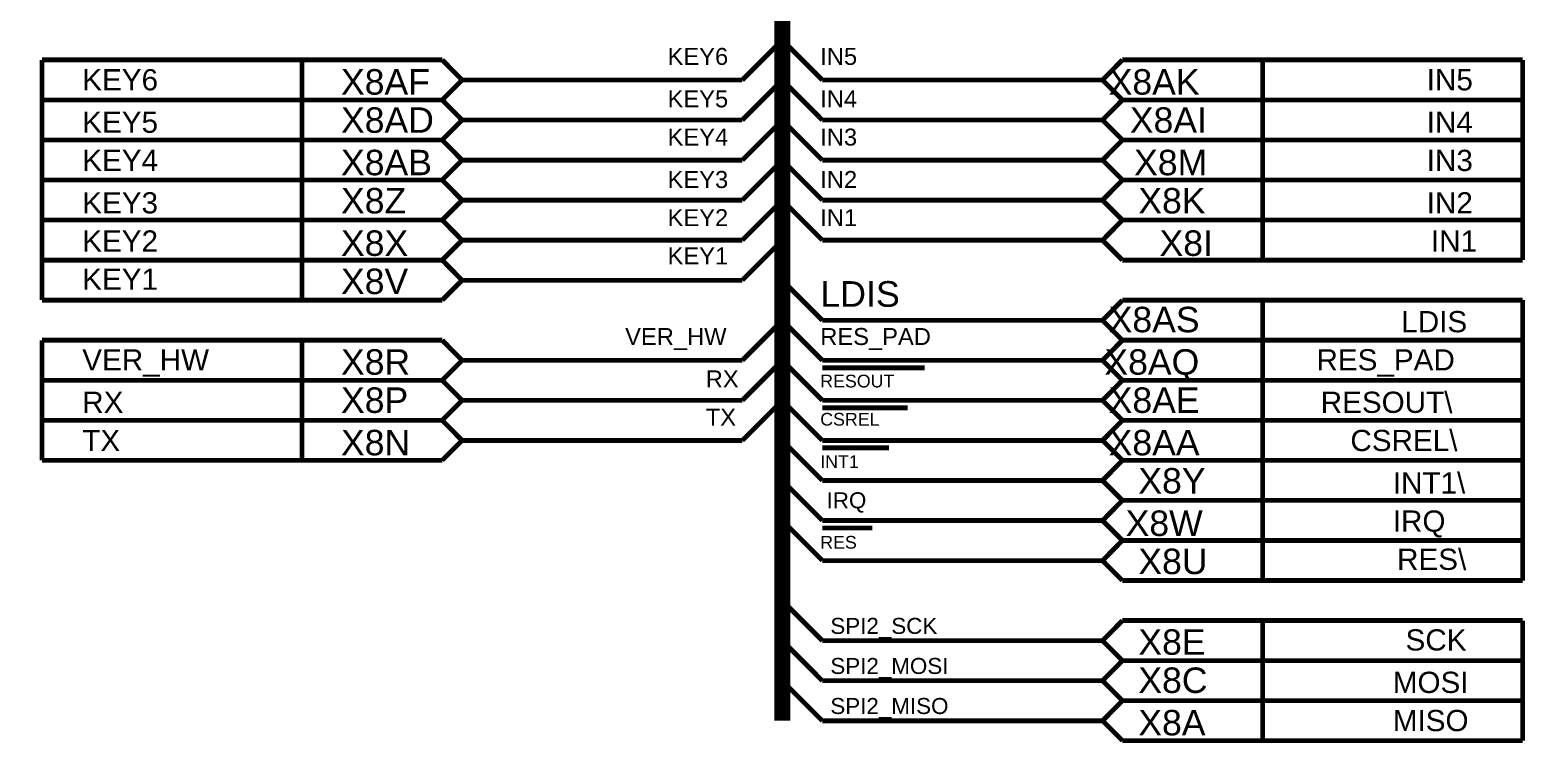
# Model space of a CAD drawing. Header units: millimetres. Extents: x -2024 to 917, y -725 to 13.
# Drawn here: x 552.5 to 645.9, y -600.2 to -555.7 of the extents above; entities that cross this region are included whole.
import ezdxf

# ---------------------------------------------------------------- set-up
doc = ezdxf.new("R2010")
doc.units = ezdxf.units.MM
doc.layers.add('Sheet', color=255, linetype='Continuous')
doc.styles.get("Standard").update_dxf_attribs({"font": 'arial.ttf'})

msp = doc.modelspace()

# ---------------------------------------------------------------- linework, layer by layer
at = {"layer": 'Sheet'}
for points, const_width in [([(599.52, -598.801), (599.52, -536.291), (264.675, -536.291)], 1.016), ([(597.021, -558.794), (599.52, -556.294)], 0.3), ([(602.019, -558.794), (599.52, -556.294)], 0.3), ([(578.285, -557.536), (553.293, -557.536)], 0.3), ([(553.293, -557.536), (553.293, -560.036)], 0.3), ([(569.53, -557.536), (569.53, -560.036)], 0.3), ([(579.526, -558.794), (578.285, -557.536)], 0.3), ([(619.514, -558.794), (620.755, -557.536)], 0.3), ([(620.755, -557.536), (645.747, -557.536)], 0.3), ([(629.511, -557.536), (629.511, -560.036)], 0.3), ([(645.747, -557.536), (645.747, -560.036)], 0.3), ([(578.285, -560.036), (579.526, -558.794)], 0.3), ([(579.526, -558.794), (582.026, -558.794)], 0.3), ([(597.021, -558.794), (582.026, -558.794)], 0.3), ([(597.021, -561.295), (599.52, -558.794)], 0.3), ([(602.019, -561.295), (599.52, -558.794)], 0.3), ([(617.015, -558.794), (602.019, -558.794)], 0.3), ([(619.514, -558.794), (617.015, -558.794)], 0.3), ([(620.755, -560.036), (619.514, -558.794)], 0.3), ([(578.285, -560.036), (553.293, -560.036)], 0.3), ([(553.293, -560.036), (553.293, -562.537)], 0.3), ([(553.293, -560.036), (578.285, -560.036)], 0.3), ([(569.53, -560.036), (569.53, -562.537)], 0.3), ([(579.526, -561.295), (578.285, -560.036)], 0.3), ([(619.514, -561.295), (620.755, -560.036)], 0.3), ([(620.755, -560.036), (645.747, -560.036)], 0.3), ([(645.747, -560.036), (620.755, -560.036)], 0.3), ([(629.511, -560.036), (629.511, -562.537)], 0.3), ([(645.747, -560.036), (645.747, -562.537)], 0.3), ([(578.285, -562.537), (579.526, -561.295)], 0.3), ([(579.526, -561.295), (582.026, -561.295)], 0.3), ([(597.021, -561.295), (582.026, -561.295)], 0.3), ([(597.021, -563.795), (599.52, -561.295)], 0.3), ([(602.019, -563.795), (599.52, -561.295)], 0.3), ([(617.015, -561.295), (602.019, -561.295)], 0.3), ([(619.514, -561.295), (617.015, -561.295)], 0.3), ([(620.755, -562.537), (619.514, -561.295)], 0.3), ([(578.285, -562.537), (553.293, -562.537)], 0.3), ([(553.293, -562.537), (553.293, -565.037)], 0.3), ([(553.293, -562.537), (578.285, -562.537)], 0.3), ([(569.53, -562.537), (569.53, -565.037)], 0.3), ([(579.526, -563.795), (578.285, -562.537)], 0.3), ([(619.514, -563.795), (620.755, -562.537)], 0.3), ([(620.755, -562.537), (645.747, -562.537)], 0.3), ([(645.747, -562.537), (620.755, -562.537)], 0.3), ([(629.511, -562.537), (629.511, -565.037)], 0.3), ([(645.747, -562.537), (645.747, -565.037)], 0.3), ([(578.285, -565.037), (579.526, -563.795)], 0.3), ([(579.526, -563.795), (582.026, -563.795)], 0.3), ([(597.021, -563.795), (582.026, -563.795)], 0.3), ([(597.021, -566.295), (599.52, -563.795)], 0.3), ([(602.019, -566.295), (599.52, -563.795)], 0.3), ([(617.015, -563.795), (602.019, -563.795)], 0.3), ([(619.514, -563.795), (617.015, -563.795)], 0.3), ([(620.755, -565.037), (619.514, -563.795)], 0.3), ([(578.285, -565.037), (553.293, -565.037)], 0.3), ([(553.293, -565.037), (553.293, -567.537)], 0.3), ([(553.293, -565.037), (578.285, -565.037)], 0.3), ([(569.53, -565.037), (569.53, -567.537)], 0.3), ([(579.526, -566.295), (578.285, -565.037)], 0.3), ([(619.514, -566.295), (620.755, -565.037)], 0.3), ([(620.755, -565.037), (645.747, -565.037)], 0.3), ([(645.747, -565.037), (620.755, -565.037)], 0.3), ([(629.511, -565.037), (629.511, -567.537)], 0.3), ([(645.747, -565.037), (645.747, -567.537)], 0.3), ([(578.285, -567.537), (579.526, -566.295)], 0.3), ([(579.526, -566.295), (582.026, -566.295)], 0.3), ([(597.021, -566.295), (582.026, -566.295)], 0.3), ([(597.021, -568.796), (599.52, -566.295)], 0.3), ([(602.019, -568.796), (599.52, -566.295)], 0.3), ([(617.015, -566.295), (602.019, -566.295)], 0.3), ([(619.514, -566.295), (617.015, -566.295)], 0.3), ([(620.755, -567.537), (619.514, -566.295)], 0.3), ([(578.285, -567.537), (553.293, -567.537)], 0.3), ([(553.293, -567.537), (553.293, -570.038)], 0.3), ([(553.293, -567.537), (578.285, -567.537)], 0.3), ([(569.53, -567.537), (569.53, -570.038)], 0.3), ([(579.526, -568.796), (578.285, -567.537)], 0.3), ([(619.514, -568.796), (620.755, -567.537)], 0.3), ([(620.755, -567.537), (645.747, -567.537)], 0.3), ([(645.747, -567.537), (620.755, -567.537)], 0.3), ([(629.511, -567.537), (629.511, -570.038)], 0.3), ([(645.747, -567.537), (645.747, -570.038)], 0.3), ([(578.285, -570.038), (579.526, -568.796)], 0.3), ([(579.526, -568.796), (582.026, -568.796)], 0.3), ([(597.021, -568.796), (582.026, -568.796)], 0.3), ([(597.021, -571.296), (599.52, -568.796)], 0.3), ([(617.015, -568.796), (602.019, -568.796)], 0.3), ([(619.514, -568.796), (617.015, -568.796)], 0.3), ([(620.755, -570.038), (619.514, -568.796)], 0.3), ([(578.285, -570.038), (553.293, -570.038)], 0.3), ([(553.293, -570.038), (553.293, -572.538)], 0.3), ([(553.293, -570.038), (578.285, -570.038)], 0.3), ([(569.53, -570.038), (569.53, -572.538)], 0.3), ([(579.526, -571.296), (578.285, -570.038)], 0.3), ([(645.747, -570.038), (620.755, -570.038)], 0.3), ([(578.285, -572.538), (579.526, -571.296)], 0.3), ([(579.526, -571.296), (582.026, -571.296)], 0.3), ([(597.021, -571.296), (582.026, -571.296)], 0.3), ([(602.019, -573.797), (599.52, -571.296)], 0.3), ([(553.293, -572.538), (578.285, -572.538)], 0.3), ([(619.514, -573.797), (620.755, -572.538)], 0.3), ([(620.755, -572.538), (645.747, -572.538)], 0.3), ([(629.511, -572.538), (629.511, -575.039)], 0.3), ([(645.747, -572.538), (645.747, -575.039)], 0.3), ([(597.021, -576.297), (599.52, -573.797)], 0.3), ([(602.019, -576.297), (599.52, -573.797)], 0.3), ([(617.015, -573.797), (602.019, -573.797)], 0.3), ([(619.514, -573.797), (617.015, -573.797)], 0.3), ([(620.755, -575.039), (619.514, -573.797)], 0.3), ([(578.285, -575.039), (553.293, -575.039)], 0.3), ([(553.293, -575.039), (553.293, -577.539)], 0.3), ([(569.53, -575.039), (569.53, -577.539)], 0.3), ([(579.526, -576.297), (578.285, -575.039)], 0.3), ([(619.514, -576.297), (620.755, -575.039)], 0.3), ([(620.755, -575.039), (645.747, -575.039)], 0.3), ([(645.747, -575.039), (620.755, -575.039)], 0.3), ([(629.511, -575.039), (629.511, -577.539)], 0.3), ([(645.747, -575.039), (645.747, -577.539)], 0.3), ([(578.285, -577.539), (579.526, -576.297)], 0.3), ([(579.526, -576.297), (582.026, -576.297)], 0.3), ([(597.021, -576.297), (582.026, -576.297)], 0.3), ([(597.021, -578.797), (599.52, -576.297)], 0.3), ([(602.019, -578.797), (599.52, -576.297)], 0.3), ([(617.015, -576.297), (602.019, -576.297)], 0.3), ([(603.095, -576.761), (602.019, -576.761)], 0.3), ([(604.171, -576.761), (603.095, -576.761)], 0.3), ([(605.247, -576.761), (604.171, -576.761)], 0.3), ([(606.323, -576.761), (605.247, -576.761)], 0.3), ([(607.398, -576.761), (606.323, -576.761)], 0.3), ([(608.408, -576.761), (607.398, -576.761)], 0.3), ([(619.514, -576.297), (617.015, -576.297)], 0.3), ([(620.755, -577.539), (619.514, -576.297)], 0.3), ([(578.285, -577.539), (553.293, -577.539)], 0.3), ([(553.293, -577.539), (553.293, -580.039)], 0.3), ([(553.293, -577.539), (578.285, -577.539)], 0.3), ([(569.53, -577.539), (569.53, -580.039)], 0.3), ([(579.526, -578.797), (578.285, -577.539)], 0.3), ([(619.514, -578.797), (620.755, -577.539)], 0.3), ([(620.755, -577.539), (645.747, -577.539)], 0.3), ([(645.747, -577.539), (620.755, -577.539)], 0.3), ([(629.511, -577.539), (629.511, -580.039)], 0.3), ([(645.747, -577.539), (645.747, -580.039)], 0.3), ([(578.285, -580.039), (579.526, -578.797)], 0.3), ([(579.526, -578.797), (582.026, -578.797)], 0.3), ([(597.021, -578.797), (582.026, -578.797)], 0.3), ([(597.021, -581.298), (599.52, -578.797)], 0.3), ([(602.019, -581.298), (599.52, -578.797)], 0.3), ([(617.015, -578.797), (602.019, -578.797)], 0.3), ([(619.514, -578.797), (617.015, -578.797)], 0.3), ([(620.755, -580.039), (619.514, -578.797)], 0.3), ([(603.095, -579.261), (602.019, -579.261)], 0.3), ([(604.171, -579.261), (603.095, -579.261)], 0.3), ([(605.247, -579.261), (604.171, -579.261)], 0.3), ([(606.323, -579.261), (605.247, -579.261)], 0.3), ([(607.349, -579.261), (606.323, -579.261)], 0.3), ([(578.285, -580.039), (553.293, -580.039)], 0.3), ([(553.293, -580.039), (553.293, -582.54)], 0.3), ([(553.293, -580.039), (578.285, -580.039)], 0.3), ([(569.53, -580.039), (569.53, -582.54)], 0.3), ([(579.526, -581.298), (578.285, -580.039)], 0.3), ([(619.514, -581.298), (620.755, -580.039)], 0.3), ([(620.755, -580.039), (645.747, -580.039)], 0.3), ([(645.747, -580.039), (620.755, -580.039)], 0.3), ([(629.511, -580.039), (629.511, -582.54)], 0.3), ([(645.747, -580.039), (645.747, -582.54)], 0.3), ([(578.285, -582.54), (579.526, -581.298)], 0.3), ([(579.526, -581.298), (582.026, -581.298)], 0.3), ([(597.021, -581.298), (582.026, -581.298)], 0.3), ([(602.019, -583.798), (599.52, -581.298)], 0.3), ([(617.015, -581.298), (602.019, -581.298)], 0.3), ([(603.095, -581.761), (602.019, -581.761)], 0.3), ([(604.171, -581.761), (603.095, -581.761)], 0.3), ([(605.247, -581.761), (604.171, -581.761)], 0.3), ([(606.174, -581.761), (605.247, -581.761)], 0.3), ([(619.514, -581.298), (617.015, -581.298)], 0.3), ([(620.755, -582.54), (619.514, -581.298)], 0.3), ([(553.293, -582.54), (578.285, -582.54)], 0.3), ([(619.514, -583.798), (620.755, -582.54)], 0.3), ([(620.755, -582.54), (645.747, -582.54)], 0.3), ([(645.747, -582.54), (620.755, -582.54)], 0.3), ([(629.511, -582.54), (629.511, -585.04)], 0.3), ([(645.747, -582.54), (645.747, -585.04)], 0.3), ([(602.019, -586.299), (599.52, -583.798)], 0.3), ([(617.015, -583.798), (602.019, -583.798)], 0.3), ([(619.514, -583.798), (617.015, -583.798)], 0.3), ([(620.755, -585.04), (619.514, -583.798)], 0.3), ([(619.514, -586.299), (620.755, -585.04)], 0.3), ([(620.755, -585.04), (645.747, -585.04)], 0.3), ([(645.747, -585.04), (620.755, -585.04)], 0.3), ([(629.511, -585.04), (629.511, -587.54)], 0.3), ([(645.747, -585.04), (645.747, -587.54)], 0.3), ([(602.019, -588.799), (599.52, -586.299)], 0.3), ([(617.015, -586.299), (602.019, -586.299)], 0.3), ([(619.514, -586.299), (617.015, -586.299)], 0.3), ([(620.755, -587.54), (619.514, -586.299)], 0.3), ([(603.095, -586.762), (602.019, -586.762)], 0.3), ([(604.171, -586.762), (603.095, -586.762)], 0.3), ([(605.131, -586.762), (604.171, -586.762)], 0.3), ([(619.514, -588.799), (620.755, -587.54)], 0.3), ([(620.755, -587.54), (645.747, -587.54)], 0.3), ([(645.747, -587.54), (620.755, -587.54)], 0.3), ([(629.511, -587.54), (629.511, -590.041)], 0.3), ([(645.747, -587.54), (645.747, -590.041)], 0.3), ([(617.015, -588.799), (602.019, -588.799)], 0.3), ([(619.514, -588.799), (617.015, -588.799)], 0.3), ([(620.755, -590.041), (619.514, -588.799)], 0.3), ([(645.747, -590.041), (620.755, -590.041)], 0.3), ([(602.019, -593.8), (599.52, -591.299)], 0.3), ([(619.514, -593.8), (620.755, -592.541)], 0.3), ([(620.755, -592.541), (645.747, -592.541)], 0.3), ([(629.511, -592.541), (629.511, -595.042)], 0.3), ([(645.747, -592.541), (645.747, -595.042)], 0.3), ([(602.019, -596.3), (599.52, -593.8)], 0.3), ([(617.015, -593.8), (602.019, -593.8)], 0.3), ([(619.514, -593.8), (617.015, -593.8)], 0.3), ([(620.755, -595.042), (619.514, -593.8)], 0.3), ([(619.514, -596.3), (620.755, -595.042)], 0.3), ([(620.755, -595.042), (645.747, -595.042)], 0.3), ([(645.747, -595.042), (620.755, -595.042)], 0.3), ([(629.511, -595.042), (629.511, -597.542)], 0.3), ([(645.747, -595.042), (645.747, -597.542)], 0.3), ([(602.019, -598.801), (599.52, -596.3)], 0.3), ([(617.015, -596.3), (602.019, -596.3)], 0.3), ([(619.514, -596.3), (617.015, -596.3)], 0.3), ([(620.755, -597.542), (619.514, -596.3)], 0.3), ([(619.514, -598.801), (620.755, -597.542)], 0.3), ([(620.755, -597.542), (645.747, -597.542)], 0.3), ([(645.747, -597.542), (620.755, -597.542)], 0.3), ([(629.511, -597.542), (629.511, -600.042)], 0.3), ([(645.747, -597.542), (645.747, -600.042)], 0.3), ([(617.015, -598.801), (602.019, -598.801)], 0.3), ([(619.514, -598.801), (617.015, -598.801)], 0.3), ([(620.755, -600.042), (619.514, -598.801)], 0.3), ([(645.747, -600.042), (620.755, -600.042)], 0.3)]:
    msp.add_lwpolyline(points, dxfattribs=dict(at, const_width=const_width))

# ---------------------------------------------------------------- texts
at = {"layer": 'Sheet', "color": 2}
for s, height, p in [('KEY6', 1.0598, (592.354, -557.85)), ('KEY6', 1.3247, (555.809, -559.44)), ('KEY5', 1.0598, (592.354, -560.5)), ('KEY5', 1.3247, (555.809, -562.089)), ('KEY4', 1.0598, (592.354, -562.884)), ('KEY4', 1.3247, (555.809, -564.474)), ('KEY3', 1.0598, (592.354, -565.534)), ('KEY3', 1.3247, (555.809, -567.123)), ('KEY2', 1.0598, (592.354, -567.918)), ('KEY2', 1.3247, (555.809, -569.508)), ('KEY1', 1.0598, (592.354, -570.303)), ('KEY1', 1.3247, (555.809, -571.892)), ('RX', 1.0598, (594.737, -577.986)), ('RX', 1.3247, (555.809, -579.576)), ('TX', 1.0598, (594.737, -580.37)), ('TX', 1.3247, (555.809, -581.96)), ('IRQ', 1, (602.283, -585.533)), ('X8W', 1.5897, (620.954, -587.259)), ('IRQ', 1.3247, (637.637, -586.994)), ('SPI2_SCK', 1, (602.519, -593.375)), ('SCK', 1.3247, (638.432, -594.412)), ('SPI2_MOSI', 1, (602.519, -595.876)), ('MOSI', 1.3247, (637.637, -597.062)), ('SPI2_MISO', 1, (602.519, -598.376)), ('MISO', 1.3247, (637.637, -599.446))]:
    msp.add_text(s, height=height, dxfattribs=at).set_placement(p)
at = {"layer": 'Sheet'}
for s, height, p in [('IN5', 1.0598, (601.887, -557.85)), ('X8AF', 1.5897, (571.963, -559.705)), ('X8AK', 1.5897, (619.895, -559.705)), ('IN5', 1.3247, (639.756, -559.44)), ('IN4', 1.0598, (601.887, -560.5)), ('X8AD', 1.5897, (571.963, -562.089)), ('X8AI', 1.5897, (621.219, -562.089)), ('IN4', 1.3247, (639.756, -562.089)), ('IN3', 1.0598, (601.887, -562.884)), ('X8AB', 1.5897, (571.963, -564.739)), ('X8M', 1.5897, (621.483, -564.739)), ('IN3', 1.3247, (639.756, -564.474)), ('IN2', 1.0598, (601.887, -565.534)), ('X8Z', 1.5897, (571.963, -567.123)), ('X8K', 1.5897, (621.748, -567.123)), ('IN2', 1.3247, (639.756, -567.123)), ('IN1', 1.0598, (601.887, -567.918)), ('X8X', 1.5897, (571.963, -569.773)), ('X8I', 1.5897, (623.072, -569.773)), ('IN1', 1.3247, (640.021, -569.508)), ('X8V', 1.5897, (571.963, -572.157)), ('X8AS', 1.5897, (619.895, -574.542)), ('LDIS', 1.3247, (638.167, -574.542)), ('VER_HW', 1.0598, (589.705, -575.337)), ('RES_PAD', 1.0598, (601.887, -575.337)), ('VER_HW', 1.3247, (555.809, -576.926)), ('X8R', 1.5897, (571.963, -577.191)), ('X8AQ', 1.5897, (619.63, -577.191)), ('RES_PAD', 1.3247, (632.871, -576.926)), ('RESOUT', 0.7948, (601.887, -577.986)), ('X8P', 1.5897, (571.963, -579.576)), ('X8AE', 1.5897, (619.895, -579.576)), ('RESOUT\\', 1.3247, (633.135, -579.576)), ('CSREL', 0.7948, (601.887, -580.37)), ('X8N', 1.5897, (571.963, -582.225)), ('X8AA', 1.5897, (619.895, -582.225)), ('CSREL\\', 1.3247, (634.989, -581.96)), ('INT1', 0.7948, (601.887, -583.02)), ('X8Y', 1.5897, (621.748, -584.61)), ('INT1\\', 1.3247, (637.637, -584.61)), ('RES', 0.7948, (601.887, -588.054)), ('X8U', 1.5897, (621.748, -589.643)), ('RES\\', 1.3247, (637.902, -589.379)), ('X8E', 1.5897, (621.748, -594.677)), ('X8C', 1.5897, (621.748, -597.062)), ('X8A', 1.5897, (621.748, -599.711))]:
    msp.add_text(s, height=height, dxfattribs=at).set_placement(p)
at = {"layer": 'Sheet', "color": 4}
msp.add_text('LDIS', height=1.6, dxfattribs=at).set_placement((601.887, -572.952))

doc.saveas('drawing.dxf')
